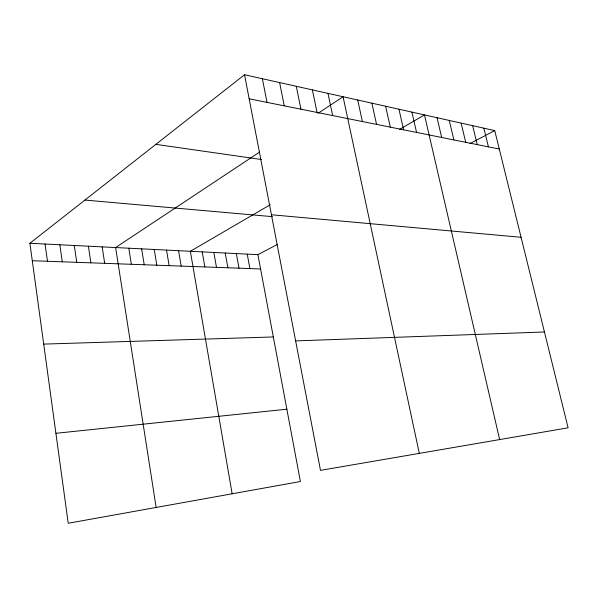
<?xml version="1.0" encoding="UTF-8"?>
<svg xmlns="http://www.w3.org/2000/svg" width="598" height="598" viewBox="0 0 598 598"><rect width="100%" height="100%" fill="white"/><g stroke="black" fill="none" stroke-linecap="round" stroke-linejoin="round"><path stroke-width="0.9" d="M277.592 244.343L257.91 254.658L300.398 481.525L68.224 523.257L29.9 243.266L244.537 74.743L494.748 130.603L568.1 427.809L320.491 470.364L244.537 74.743M259.637 152.064L115.631 247.55L156.138 507.455M318.076 113.321L343.08 96.741L419.31 453.381M270.251 204.74L190.343 251.28L232.144 493.791M399.501 129.467L424.475 114.921L499.651 439.575M469.968 143.587L494.748 130.603M55.913 433.296L286.853 409.196M295.636 340.905L544.449 331.987M43.706 344.104L273.323 336.958M32.292 260.728L260.586 268.958M29.9 243.266L257.91 254.658M84.923 200.068L272.382 216.648M271.417 214.757L521.075 237.286M155.876 144.357L261.423 159.517M249.157 98.797L499.3 149.052M483.849 128.174L488.417 146.869M472.644 125.67L477.226 144.619M461.118 123.098L465.722 142.309M449.262 120.452L453.875 139.925M437.048 117.724L441.675 137.473M411.91 112.11L416.559 132.427M398.963 109.225L403.62 129.833M385.628 106.242L390.292 127.15M371.881 103.177L376.553 124.391M357.709 100.008L362.381 121.544M327.981 93.37L332.652 115.571M312.388 89.894L317.052 112.439M296.272 86.291L300.936 109.202M279.61 82.576L284.259 105.853M262.38 78.727L267.014 102.385M247.236 254.12L249.904 268.569M236.337 253.574L239.006 268.181M225.207 253.021L227.868 267.777M213.837 252.453L216.483 267.366M202.221 251.87L204.86 266.947M178.563 250.689L181.179 266.095M166.528 250.091L169.129 265.661M154.224 249.478L156.811 265.213M141.651 248.85L144.223 264.764M128.787 248.207L131.343 264.294M102.168 246.877L104.687 263.337M88.392 246.189L90.889 262.836M74.287 245.479L76.761 262.328M59.845 244.761L62.297 261.812M45.052 244.021L47.474 261.274"/></g></svg>
